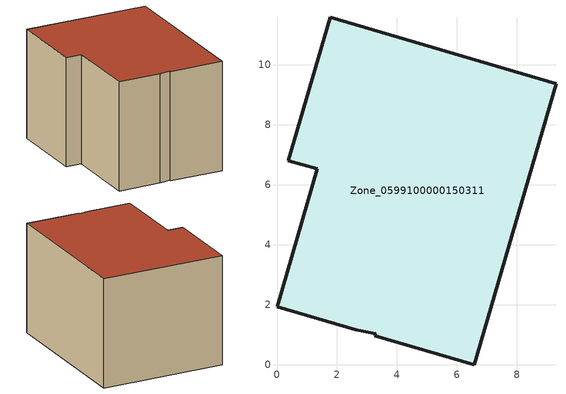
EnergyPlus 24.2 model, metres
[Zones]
Zone_0599100000150311
 floor ground (C_G): 2.62,1.16 0,1.92 1.34,6.52 0.38,6.8 1.77,11.57 9.3,9.36 6.57,0 3.27,0.97 3.29,1.03 z0
 wall outside (C_F): 0.38,6.8 1.34,6.52 0,1.92 2.62,1.16 3.29,1.03 3.27,0.97 6.57,0 9.3,9.36 1.77,11.57 0.38,6.8 z0:6.92
 roof outside (C_R): 0,1.92 2.62,1.16 3.29,1.03 3.27,0.97 6.57,0 9.3,9.36 1.77,11.57 0.38,6.8 1.34,6.52 z6.92
[BUILDING]
Pand.0599100000150311: North Axis=0; Terrain=City; Loads Convergence Tolerance Value=0.04; Temperature Convergence Tolerance Value=0.4; Solar Distribution=FullExterior; Maximum Number of Warmup Days=25; Minimum Number of Warmup Days=1
[Site:Location]
Rotterdam.The.Hague.AP_ZH_NLD Design_Conditions: Latitude=51.96; Longitude=4.45; Time Zone=1; Elevation=-4.5
[SITE:GROUNDTEMPERATURE:BUILDINGSURFACE]
18, 18, 18, 18, 18, 18, 18, 18, 18, 18, 18, 18
[MATERIAL] Thermal Absorptance=0.9; Solar Absorptance=0.7; Visible Absorptance=0.7
Name | Roughness | Thickness | Conductivity | Density | Specific Heat
G.TI.1946 | MediumSmooth | 0.15 | 1 | 540 | 1210
F.TI.1946 | Rough | 0.3 | 0.857143 | 1920 | 840
R.TI.1946 | MediumRough | 0.2 | 0.1 | 1500 | 1000
[CONSTRUCTION]
C_G: G.TI.1946
C_F: F.TI.1946
C_R: R.TI.1946
[ZONE]
Zone_0599100000150311: Type=1; Multiplier=1; Ceiling Height=Autocalculate; Volume=Autocalculate; Floor Area=autocalculate; Part of Total Floor Area=Yes
[ZONEINFILTRATION:DESIGNFLOWRATE]
Infil_Zone_0599100000150311: Zone or ZoneList or Space or SpaceList=Zone_0599100000150311; Schedule=AlwaysOn; Design Flow Rate Calculation Method=Flow/Area; Flow Rate per Floor Area=0.003; Constant Term Coefficient=1; Temperature Term Coefficient=0; Velocity Term Coefficient=0; Velocity Squared Term Coefficient=0
[HVACTEMPLATE:ZONE:IDEALLOADSAIRSYSTEM]
Zone_0599100000150311: Maximum Heating Supply Air Temperature=50; Minimum Cooling Supply Air Temperature=13; Maximum Heating Supply Air Humidity Ratio=0.0156; Minimum Cooling Supply Air Humidity Ratio=0.0077; Heating Limit=NoLimit; Cooling Limit=NoLimit; Dehumidification Control Type=ConstantSensibleHeatRatio; Cooling Sensible Heat Ratio=0.7; Dehumidification Setpoint=60; Humidification Control Type=None; Humidification Setpoint=30; Outdoor Air Method=None; Outdoor Air Flow Rate per Person=0.00944; Outdoor Air Flow Rate per Zone Floor Area=0; Outdoor Air Flow Rate per Zone=0; Demand Controlled Ventilation Type=None; Outdoor Air Economizer Type=NoEconomizer; Heat Recovery Type=None; Sensible Heat Recovery Effectiveness=0.7; Latent Heat Recovery Effectiveness=0.65
[ZONECONTROL:THERMOSTAT]
ThermostatControl_Zone_0599100000150311: Zone or ZoneList=Zone_0599100000150311; Control Type Schedule=DualSetpointControlType; Control 1=Thermostat_Zone_0599100000150311; Temperature Difference Between Cutout And Setpoint=0
[THERMOSTATSETPOINT:DUALSETPOINT]
Thermostat_Zone_0599100000150311: Heating Setpoint Temperature Schedule=HeatingSetpoint_Zone_0599100000150311; Cooling Setpoint Temperature Schedule=CoolingSetpoint_Zone_0599100000150311
[SCHEDULE:COMPACT]
HeatingSetpoint_Zone_0599100000150311: Through: 12/31, For: AllDays, Until: 24:00, 21
CoolingSetpoint_Zone_0599100000150311: Through: 12/31, For: AllDays, Until: 24:00, 24
DualSetpointControlType: Through: 12/31, For: AllDays, Until: 24:00, 4
AlwaysOn: Through: 12/31, For: AllDays, Until: 24:00, 1
